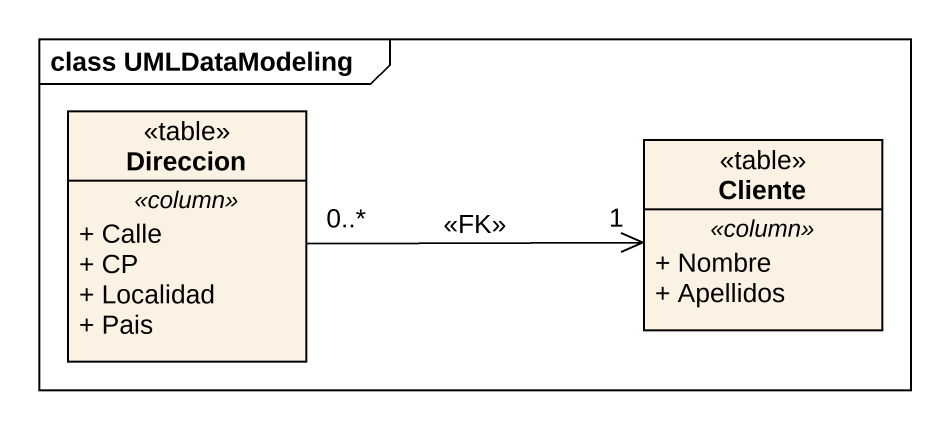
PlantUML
@startuml
mainframe class UMLDataModeling
hide circle
hide empty members
skinparam classAttributeIconSize 0
class Direccion <<table>> {
  .. <<column>> ..
  + Calle
  + CP
  + Localidad
  + Pais
}
class Cliente <<table>> {
  .. <<column>> ..
  + Nombre
  + Apellidos
}
Direccion "0..*" -right-> "1" Cliente : <<FK>>
@enduml
